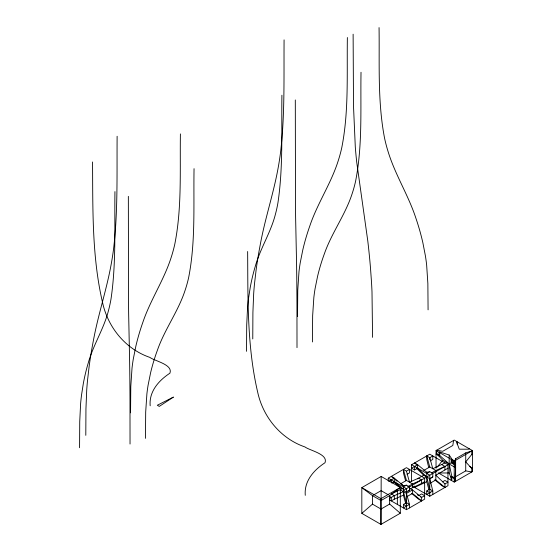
<?xml version="1.0" encoding="UTF-8"?>
<svg xmlns="http://www.w3.org/2000/svg" width="552" height="552" viewBox="0 0 552 552"><rect width="100%" height="100%" fill="white"/><g stroke="black" fill="none" stroke-linecap="round" stroke-linejoin="round"><path stroke-width="0.83" d="M79.578 447.727L79.736 421.507L80.613 403.678A257.818 148.854 60 0 1 81.51 395.197L83.317 383.571A308.885 178.337 60 0 1 88.258 362.961C93.205 344.965 103.728 329.089 108.371 310.983A198.955 114.871 60 0 0 110.98 299.177C116.265 263.594 114.436 227.452 114.94 191.606M85.801 435.328L85.946 408.915L86.719 390.022A257.818 131.811 -65.1 0 1 87.513 380.452L89.114 366.638A308.885 157.92 -65.1 0 1 93.488 340.025C98.27 314.295 106.715 289.407 111.297 263.635A198.955 101.72 -65.1 0 0 113.608 248.662C117.997 211.375 116.803 173.735 117.121 136.275M92.55 161.964C92.909 208.884 91.825 256.514 102.548 302.496C107.923 327.405 125.539 349.057 149.84 357.392C154.67 361.036 173.245 364.568 169.912 373.193C158.838 380.459 148.902 391.471 150.178 405.796M130.562 412.855L130.79 386.538L132.018 368.143A257.818 209.781 -8.2 0 1 133.28 359.083L135.833 346.29A308.885 251.332 -8.2 0 1 142.795 322.492C150.33 300.019 163.937 280.147 171.141 257.542A198.955 161.888 -8.2 0 0 174.818 244.053C181.981 207.828 179.842 170.63 180.4 133.922M145.459 438.357L145.687 412.082L146.887 393.914A257.818 204.502 22.9 0 1 148.115 385.089L150.599 372.772A308.885 245.012 22.9 0 1 157.389 350.265C164.606 329.454 178.151 311.521 185.017 290.566A198.955 157.817 22.9 0 0 188.605 277.76C195.712 241.886 193.414 205.013 194.049 168.67M246.544 351.327L246.703 325.114L247.579 307.285A257.818 148.854 60 0 1 248.469 298.798L250.284 287.178A308.885 178.337 60 0 1 255.224 266.568C260.171 248.566 270.694 232.696 275.331 214.59A198.955 114.871 60 0 0 277.939 202.784C283.231 167.201 281.403 131.059 281.906 95.213M247.641 251.505C248.007 298.425 246.923 346.063 257.646 392.037C263.014 416.946 280.637 438.605 304.939 446.941C309.769 450.577 328.343 454.117 325.011 462.735C313.936 470.007 304 481.013 305.277 495.337M252.768 338.928L252.906 312.515L253.678 293.63A257.818 131.811 -65.1 0 1 254.472 284.059L256.08 270.238A308.885 157.92 -65.1 0 1 260.454 243.632C265.236 217.902 273.675 193.014 278.263 167.242A198.955 101.72 -65.1 0 0 280.568 152.262C284.949 114.982 283.783 77.342 284.08 39.882M297.528 316.462L297.756 290.138L298.984 271.75A257.818 209.781 -8.2 0 1 300.247 262.69L302.8 249.897A308.885 251.332 -8.2 0 1 309.762 226.099C317.29 203.619 330.903 183.754 338.1 161.149A198.955 161.888 -8.2 0 0 341.778 147.653C348.94 111.435 346.801 74.23 347.367 37.529M312.425 341.964L312.646 315.682L313.846 297.514A257.818 204.502 22.9 0 1 315.075 288.689L317.566 276.38A308.885 245.012 22.9 0 1 324.348 253.872C331.573 233.054 345.11 215.128 351.983 194.173A198.955 157.817 22.9 0 0 355.564 181.367C362.65 145.486 360.415 108.627 361.015 72.271M391.285 476.417L394.321 478.163L394.321 481.668L403.415 489.189L381.177 476.452L381.115 499.146M455.628 458.74L454.876 460.706L454.876 464.211L455.628 467.723L454.876 481.717L455.628 476.707L455.628 458.74L465.722 452.909L471.774 450.956L471.774 454.455L465.722 461.9L471.774 468.462L471.774 471.96L465.722 470.884L455.628 476.707M453.578 440.448L452.826 445.464L442.738 451.294L436.687 450.204L436.687 453.709L442.738 460.278L455.628 467.723M437.191 467.096L442.738 460.278M361.822 513.36L361.822 487.623L380.949 498.663L400.303 487.492L400.303 513.229L380.949 524.4L361.822 513.36L372.476 504.128L372.476 495.641L361.822 487.623L381.177 476.452M388.228 494.764L381.115 490.652L372.476 495.641L381.011 500.567L389.65 495.586L400.303 487.492M416.56 464.563L414.607 462.949L417.643 464.701L426.737 472.222L429.773 471.705L432.802 473.45L432.802 476.956L429.773 478.708L423.708 475.21L416.429 468.199M388.256 480.964L388.256 478.163L406.444 467.661L424.64 478.163L424.64 499.174L406.444 509.675L389.471 499.87M411.578 481.51L411.578 464.701L429.773 454.199L447.962 464.701L447.962 485.705L429.773 496.213L413.034 486.547M436.039 468.227L436.039 450.577L454.227 440.075L472.422 450.577L472.422 471.587L454.227 482.089L438.219 472.85M388.863 481.316L394.321 478.163L403.415 485.684L406.444 485.167L409.481 486.919L409.481 490.417L406.444 492.17L403.415 490.417L403.415 485.684L401.594 484.635M405.582 480.785L403.415 472.912L403.415 469.414L406.444 471.16L409.481 469.414L409.481 472.912L407.052 474.313M439.716 451.957L439.068 452.329L439.068 455.835L439.716 455.455L439.716 451.957L449.183 455.014L451.846 458.96L451.198 459.333L451.198 462.831L403.415 490.417M391.892 483.069L394.321 481.668M414.607 469.952L417.643 468.199L417.643 464.701L411.578 468.199L414.607 469.952L414.607 466.454M430.374 460.851L432.802 459.45L432.802 455.945L429.773 457.698L426.737 455.945L426.737 459.45L428.759 467.62M400.386 483.938L406.444 480.433L412.51 483.938L421.611 479.916L421.611 483.414L409.481 489.189M423.708 470.47L429.773 466.971L435.838 470.47L444.933 466.454L444.933 469.952L435.838 475.21L444.933 483.959L444.933 487.457L441.897 485.705L434.755 479.805M403.415 486.919L406.444 485.167M417.409 478.839L423.708 475.21M426.737 473.45L429.773 471.705M429.773 459.795L429.773 457.698L432.802 468.724L444.933 462.949M469.393 448.831L468.738 449.204L459.278 449.19L456.614 442.2L457.263 441.828L457.263 444.629M409.481 507.93L409.481 504.424L406.444 502.672L403.415 491.659L394.321 495.675L391.285 493.923L403.415 488.161M407.659 486.74L412.51 483.938L412.51 487.437M431.588 472.919L435.838 470.47L435.838 479.95L444.933 487.457M389.471 498.47L394.321 495.675L394.321 499.174L391.285 500.926L391.285 497.421L389.471 496.372M451.846 462.459L451.198 462.831L454.227 464.584L454.876 464.211L451.846 462.459L451.846 459.657M472.422 450.577L453.578 461.458L452.826 463.438L452.826 459.354M421.611 483.414L424.64 481.668M432.802 476.956L429.773 478.708L432.802 490.963L432.802 494.461M444.933 469.952L447.962 468.199M471.774 454.455L472.422 454.082M400.386 489.914L406.444 493.412L412.51 489.914L421.611 497.421L421.611 500.926L418.575 499.174L411.426 493.274M389.65 495.586L389.65 504.073L381.011 509.061L380.949 524.4L380.949 498.663L381.011 509.061L372.476 504.128M407.052 496.565L412.51 493.412L412.51 489.914L410.088 488.513M430.374 483.097L435.838 479.95M406.444 493.412L409.481 504.424L403.415 507.93L403.415 504.424L406.444 502.672M426.737 490.963L429.773 489.21L432.802 490.963L426.737 494.461L426.737 490.963L429.773 492.708M442.504 481.855L444.933 480.454L447.962 482.207L444.933 483.959M451.198 476.838L451.846 476.466L454.876 478.218L454.227 478.591L451.198 476.838L451.198 480.343L451.846 479.964L451.846 476.466L449.183 464.004L439.716 455.455L436.687 453.709L436.039 454.082L439.068 455.835M471.774 468.462L472.422 468.089L469.393 466.337M426.737 472.222L426.737 481.696L414.607 487.457L414.607 486.057M394.321 499.174L403.415 495.165L403.415 491.659M407.962 490.68L409.481 490.417M439.716 472.96L449.183 472.988L451.253 478.418M436.039 450.577L454.227 461.086L454.227 482.089M441.897 464.701L444.933 466.454M411.578 464.701L429.773 475.203L429.773 496.213M421.611 479.916L418.575 478.163L409.481 482.186L406.444 471.16M388.256 478.163L406.444 488.672L406.444 509.675M420.396 496.724L421.611 497.421L424.64 495.675L421.611 493.923L418.575 495.675L417.277 494.599M403.415 504.424L406.444 506.177M412.51 493.412L421.611 500.926M391.934 476.949L393.887 478.563M395.184 479.64L397.136 481.247M393.238 481.53L400.386 487.437M389.65 504.073L400.303 513.229M417.643 468.199L426.737 476.962L429.773 489.21M426.737 481.696L428.904 489.562M403.415 495.165L405.796 503.817M426.737 455.945L429.773 466.971M403.415 469.414L406.444 480.433M465.722 452.909L465.722 470.884M449.183 455.014L449.183 472.988M428.083 309.844L427.862 283.507L426.648 265.029A257.818 206.358 19.3 0 0 425.406 255.886L422.901 242.928A308.885 247.227 19.3 0 0 416.049 218.668C408.611 195.622 395.28 174.998 388.166 151.834A198.955 159.245 19.3 0 1 384.551 138.097C377.54 101.727 379.59 64.432 379.058 27.6M397.35 483.414L397.35 485.939M397.35 489.3L397.35 504.424M391.285 479.916L391.285 482.717M372.572 337.341L372 291.918A257.818 81.855 76.3 0 0 371.51 282.244L370.509 268.224A308.885 98.07 76.3 0 0 367.798 241.038L356.737 162.322A198.955 63.169 76.3 0 1 355.302 147.046L353.508 106.15L353.121 34.203M297.004 347.636L296.955 303.835A257.818 7.135 -88.9 0 0 296.907 295.561L296.824 284.377A308.885 8.549 -88.9 0 0 296.59 264.946L295.624 217.764A198.955 5.506 -88.9 0 1 295.499 206.579L295.306 99.96M130.037 444.029L129.989 400.228A257.818 7.135 -88.9 0 0 129.948 391.961L129.858 380.77A308.885 8.549 -88.9 0 0 129.623 361.339L128.657 314.164A198.955 5.506 -88.9 0 1 128.533 302.979L128.347 196.353M173.328 397.143L159.293 406.396L157.306 405.251L173.328 397.143"/></g></svg>
